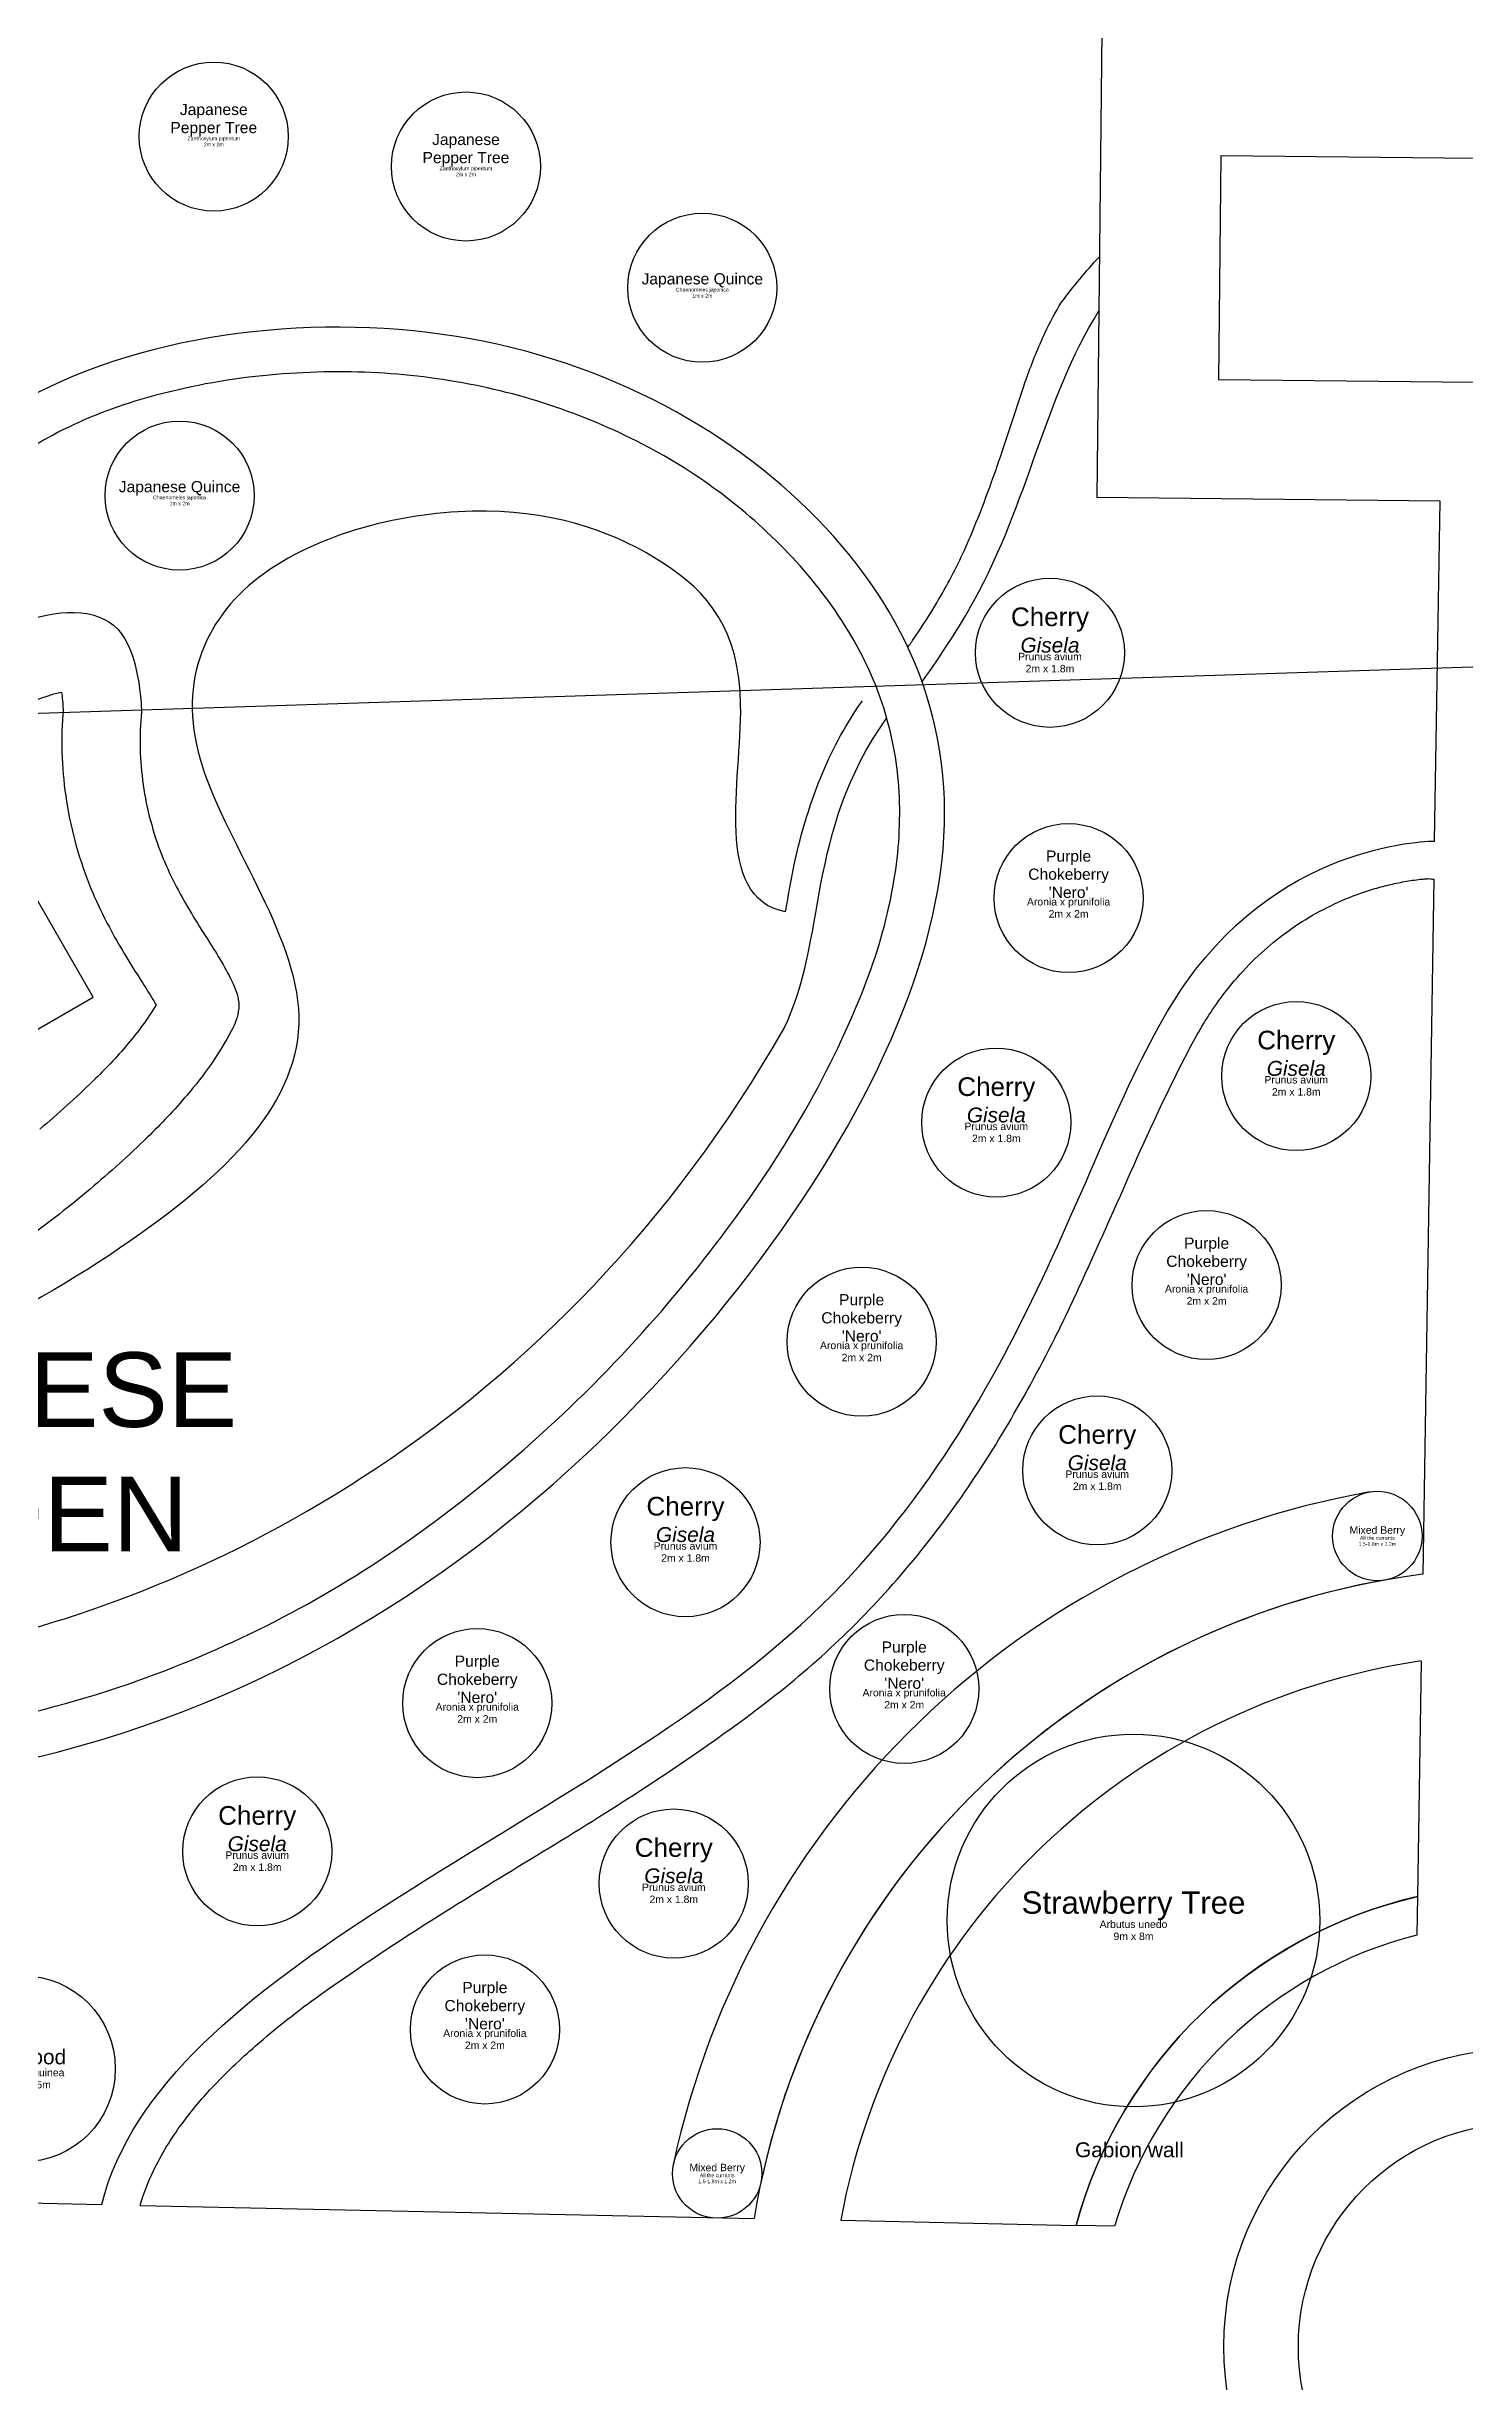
# Model space of a CAD drawing. Header units: metres. Extents: x 59 to 170, y -3 to 145.
# Drawn here: x 97.09 to 116.11, y 67.54 to 98.86 of the extents above; entities that cross this region are included whole.
import ezdxf

# ---------------------------------------------------------------- set-up
doc = ezdxf.new("R2010")
doc.units = ezdxf.units.M
for name, color, linetype, lineweight, true_color in [('Areas', 30, 'Continuous', 25, 0xff7f00), ('Legend', 40, 'Continuous', 25, 0xffba00), ('Plant - Shrub', 3, 'Continuous', 25, 0x00ff00), ('Plant - Tree', 3, 'Continuous', 25, 0x00ff00), ('Plant - Windbreak', 3, 'Continuous', 25, 0x00ff00), ('Plant label', 30, 'Continuous', 25, 0xff7f00), ('Structures', 216, 'Continuous', 25, 0x800080), ('Utilities', 5, 'Continuous', 25, 0x0000ff), ('Water', 136, 'Continuous', 25, 0x008080)]:
    doc.layers.add(name, color=color, linetype=linetype, lineweight=lineweight, true_color=true_color)
doc.styles.add('textstyle150', font='')
doc.styles.add('textstyle151', font='')
doc.styles.add('textstyle198', font='')
doc.styles.add('textstyle221', font='')
doc.styles.add('textstyle30', font='')
doc.styles.add('textstyle31', font='')
doc.styles.add('textstyle34', font='')
doc.styles.add('textstyle35', font='')
doc.styles.add('textstyle38', font='')
doc.styles.add('textstyle39', font='')
doc.styles.add('textstyle64', font='')
doc.styles.add('textstyle65', font='')
doc.styles.add('textstyle82', font='')
doc.styles.add('textstyle83', font='')
doc.styles.add('textstyle94', font='')
doc.styles.add('textstyle95', font='')
doc.styles.get('textstyle150').set_extended_font_data('Arial')
doc.styles.get('textstyle151').set_extended_font_data('Arial')
doc.styles.get('textstyle198').set_extended_font_data('Arial')
doc.styles.get('textstyle221').set_extended_font_data('Arial')
doc.styles.get('textstyle30').set_extended_font_data('Arial')
doc.styles.get('textstyle31').set_extended_font_data('Arial')
doc.styles.get('textstyle34').set_extended_font_data('Arial')
doc.styles.get('textstyle35').set_extended_font_data('Arial')
doc.styles.get('textstyle38').set_extended_font_data('Arial')
doc.styles.get('textstyle39').set_extended_font_data('Arial')
doc.styles.get('textstyle64').set_extended_font_data('Arial')
doc.styles.get('textstyle65').set_extended_font_data('Arial')
doc.styles.get('textstyle82').set_extended_font_data('Arial')
doc.styles.get('textstyle83').set_extended_font_data('Arial')
doc.styles.get('textstyle94').set_extended_font_data('Arial')
doc.styles.get('textstyle95').set_extended_font_data('Arial')

# ---------------------------------------------------------------- blocks, each defined once
blk = doc.blocks.new('Shrub - Cornus sericea')
at = {"layer": 'Plant - Shrub'}
blk.add_circle((0, 0), 1.25, dxfattribs=at)
at = {"layer": 'Plant - Shrub', "insert": (0, 0), "char_height": 0.2, "attachment_point": 8, "line_spacing_factor": 0.971628, "style": 'textstyle39'}
blk.add_mtext('\\c32767;Dogwood', dxfattribs=at)
at = {"layer": 'Plant label', "insert": (0, 0), "char_height": 0.1, "attachment_point": 2, "line_spacing_factor": 0.971628, "style": 'textstyle38'}
blk.add_mtext('\\c32767;Cornus sanguinea\\P2.5m x 2.5m', dxfattribs=at)
blk = doc.blocks.new('Tree - Arbutus unedo')
at = {"layer": 'Plant - Tree'}
blk.add_circle((0, 0), 2.5, dxfattribs=at)
at = {"layer": 'Plant - Tree', "insert": (0, 0), "char_height": 0.3, "attachment_point": 8, "line_spacing_factor": 0.971628, "style": 'textstyle95'}
blk.add_mtext('\\c32767;Strawberry Tree', dxfattribs=at)
at = {"layer": 'Plant label', "insert": (0, 0), "char_height": 0.1, "attachment_point": 2, "line_spacing_factor": 0.971628, "style": 'textstyle94'}
blk.add_mtext('\\c32767;Arbutus unedo\\P9m x 8m', dxfattribs=at)
blk = doc.blocks.new('Shrub - Chaenomeles japonica')
at = {"layer": 'Plant - Shrub'}
blk.add_circle((0, 0), 1, dxfattribs=at)
at = {"layer": 'Plant - Shrub', "insert": (0, 0), "char_height": 0.15, "attachment_point": 8, "line_spacing_factor": 0.971628, "style": 'textstyle35'}
blk.add_mtext('\\c32767;Japanese Quince', dxfattribs=at)
at = {"layer": 'Plant label', "insert": (0, 0), "char_height": 0.05, "attachment_point": 2, "line_spacing_factor": 0.971628, "style": 'textstyle34'}
blk.add_mtext('\\c32767;Chaenomeles japonica\\P1m x 2m', dxfattribs=at)
blk = doc.blocks.new('Tree - Prunus avium Gisela')
at = {"layer": 'Plant - Tree'}
blk.add_circle((0, 0), 1, dxfattribs=at)
at = {"layer": 'Plant - Tree', "insert": (0, 0), "char_height": 0.3, "attachment_point": 8, "line_spacing_factor": 0.971628, "style": 'textstyle151'}
blk.add_mtext('\\c32767;\\H0.25;Cherry\\P\\fArial|b0|i1|c0|p0;\\H0.2;Gisela', dxfattribs=at)
at = {"layer": 'Plant label', "insert": (0, 0), "char_height": 0.1, "attachment_point": 2, "line_spacing_factor": 0.971628, "style": 'textstyle150'}
blk.add_mtext('\\c32767;Prunus avium\\P2m x 1.8m', dxfattribs=at)
blk = doc.blocks.new('Shrub - Zanthoxylum piperitum')
at = {"layer": 'Plant - Shrub'}
blk.add_circle((0, 0), 1, dxfattribs=at)
at = {"layer": 'Plant - Shrub', "insert": (0, 0), "char_height": 0.15, "attachment_point": 8, "line_spacing_factor": 0.971628, "style": 'textstyle83'}
blk.add_mtext('\\c32767;Japanese \\PPepper Tree', dxfattribs=at)
at = {"layer": 'Plant label', "insert": (0, 0), "char_height": 0.05, "attachment_point": 2, "line_spacing_factor": 0.971628, "style": 'textstyle82'}
blk.add_mtext('\\c32767;Zanthoxylum piperitum\\P2m x 2m', dxfattribs=at)
blk = doc.blocks.new('Shrub - Mixed berry')
at = {"layer": 'Plant - Shrub'}
blk.add_circle((0.001, 0), 0.6, dxfattribs=at)
at = {"layer": 'Plant - Shrub', "insert": (0.001, 0), "char_height": 0.1, "attachment_point": 8, "line_spacing_factor": 0.971628, "style": 'textstyle65'}
blk.add_mtext('\\c32767;Mixed Berry', dxfattribs=at)
at = {"layer": 'Plant label', "insert": (0.001, 0), "char_height": 0.05, "attachment_point": 2, "line_spacing_factor": 0.971628, "style": 'textstyle64'}
blk.add_mtext('\\c32767;All the currants\\P1.5-1.8m x 1.2m', dxfattribs=at)
blk = doc.blocks.new("Shrub - Aronia x prunifolia 'Nero'")
at = {"layer": 'Plant - Shrub'}
blk.add_circle((0, 0), 1, dxfattribs=at)
at = {"layer": 'Plant - Shrub', "insert": (0, 0), "char_height": 0.15, "attachment_point": 8, "line_spacing_factor": 0.971628, "style": 'textstyle31'}
blk.add_mtext("\\c32767;Purple\\PChokeberry\\P'Nero'", dxfattribs=at)
at = {"layer": 'Plant label', "insert": (0, 0), "char_height": 0.1, "attachment_point": 2, "line_spacing_factor": 0.971628, "style": 'textstyle30'}
blk.add_mtext('\\c32767;Aronia x prunifolia\\P2m x 2m', dxfattribs=at)

msp = doc.modelspace()

# ---------------------------------------------------------------- linework, layer by layer
at = {"layer": 'Areas'}
for p, q in [((111.249, 99.063), (111.183, 92.81)), ((115.79, 92.762), (111.183, 92.81)), ((115.716, 88.2), (115.79, 92.762)), ((115.707, 87.691), (115.556, 78.363)), ((115.537, 77.2), (115.485, 74.041)), ((85.469, 70.171), (97.831, 69.908)), ((98.345, 69.897), (106.583, 69.721)), ((107.746, 69.697), (110.905, 69.629))]:
    msp.add_line(p, q, dxfattribs=at)
at = {"layer": 'Areas', "flags": 128}
for points in [[(96.224, 76.364, 0.038801), (98.441, 76.983, 0.066529), (101.959, 78.826, 0.059571), (105.274, 81.819, 0.023252), (106.401, 83.239, 0.026096), (107.268, 84.586, 0.038064), (108.089, 86.311, 0.049969), (108.461, 87.667, 0.055446), (108.53, 88.861, 0.060266), (108.343, 89.923, 0.057698), (107.92, 90.897, 0.051256), (107.2, 91.891, 0.086012), (105.239, 93.444, 0.079887), (102.673, 94.347, 0.038213), (101.267, 94.492, 0.037002), (99.803, 94.422, 0.043127), (98.274, 94.1, 0.051751), (97.106, 93.61, 0.051222), (96.215, 92.996, 0.052526)], [(96.49, 89.876, -0.047753), (97.123, 90.155, -0.0272), (97.288, 90.2, -0.032376), (97.311, 89.97, 0.055724), (97.346, 88.808, 0.058928), (97.661, 87.623, 0.023971), (97.867, 87.167, 0.017368), (98.139, 86.679, 0.007368), (98.36, 86.325, -0.00731), (98.516, 86.075, -0.007236), (98.559, 86.001, -0.040497), (98.177, 85.474, -0.022761), (97.712, 84.98, -0.01783), (97, 84.335, -0.019314)], [(98.362, 89.936, 0.058811), (98.386, 88.956, 0.058928), (98.637, 88.01, 0.023971), (98.802, 87.646, 0.017368), (99.038, 87.222, 0.007368), (99.243, 86.893, -0.00731), (99.415, 86.617, -0.021177), (99.577, 86.32, -0.031948), (99.635, 86.182, -0.053617), (99.668, 86.036, -0.059965), (99.668, 85.952, -0.094589), (99.573, 85.657, -0.05202), (98.974, 84.791, -0.022761), (98.444, 84.227, -0.01783), (97.676, 83.532, -0.019314), (96.835, 82.877, -0.025038)], [(98.345, 69.897, -0.043238), (98.523, 70.359, -0.045479), (98.907, 70.993, -0.030304), (99.309, 71.474, -0.024175), (99.894, 72.037, -0.024744), (100.763, 72.722, -0.01474), (102.351, 73.783, -0.003996), (103.665, 74.592, 0.006994), (104.992, 75.42, 0.01667), (106.548, 76.495, 0.024926), (107.546, 77.316, 0.027489), (108.446, 78.23, 0.025895), (109.288, 79.29, 0.020876), (109.942, 80.295, 0.017588), (110.618, 81.53, 0.009249), (110.938, 82.197, 0.00368), (111.682, 83.857, -0.015488), (112.416, 85.397, -0.034176), (112.788, 86.013, -0.053326), (113.388, 86.698, -0.056003), (114.078, 87.205, -0.02848), (114.471, 87.402, -0.028452), (114.885, 87.554, -0.014517), (115.1, 87.612, -0.01492), (115.31, 87.656, -0.008113), (115.42, 87.674, -0.008573), (115.523, 87.687, -0.004892), (115.577, 87.692, -0.005269), (115.626, 87.696, -0.000596), (115.631, 87.696, 0.037549), (115.707, 87.691)]]:
    msp.add_lwpolyline(points, format="xyb", dxfattribs=at)
at = {"layer": 'Areas'}
msp.add_circle((116.887, 68.002), 4, dxfattribs=at)
for radius, start, end in [(10.447, 97.3237, 170.525), (9.297, 98.3534, 169.4953), (6.2, 103.0692, 164.7795)]:
    msp.add_arc((116.887, 68.002), radius, start, end, dxfattribs=at)
for points in [[(77.054, 101.099), (87.298, 98.337), (89.969, 89.345), (84.807, 84.428), (88.648, 74.827), (99.235, 75.606), (106.293, 81.263), (109.953, 87.892), (108.212, 92.57), (103.083, 95.574), (96.134, 94.757), (93.29, 90.214), (95.117, 87.06), (95.117, 87.06), (95.117, 87.06)], [(97.831, 69.908), (98.615, 73.088), (109.598, 76.639), (111.744, 88.247), (115.716, 88.2), (115.716, 88.2)]]:
    msp.add_open_spline(points, degree=3, dxfattribs=at)
msp.add_open_spline([(94.896, 90.293), (94.988, 90.325), (95.601, 90.559), (96.818, 91.329), (98.346, 91.329), (98.362, 89.936), (98.362, 89.936)], degree=3, knots=[2.820742, 2.820742, 2.820742, 2.820742, 3, 4, 5, 6, 6, 6, 6], dxfattribs=at)
at = {"layer": 'Plant - Windbreak'}
for radius in [11.647, 10.447]:
    msp.add_arc((116.887, 68.002), radius, 100.1157, 167.8613, dxfattribs=at)
at = {"layer": 'Structures', "flags": 128}
msp.add_lwpolyline([(94.988, 84.532), (97.716, 86.107), (96.666, 87.926), (93.938, 86.351)], close=True, dxfattribs=at)
msp.add_lwpolyline([(115.477, 73.524, 0.264197), (111.422, 69.618), (110.905, 69.629, -0.275964), (115.485, 74.041)], format="xyb", close=True, dxfattribs=at)
at = {"layer": 'Utilities'}
msp.add_line((170.273, 92.29), (59.331, 88.688), dxfattribs=at)
at = {"layer": 'Water', "flags": 128}
msp.add_lwpolyline([(112.816, 94.393), (121.816, 94.299), (121.847, 97.299), (112.848, 97.393)], close=True, dxfattribs=at)
for points in [[(108.645, 90.798, 0.001512), (108.73, 90.921, 0.025729), (109.161, 91.617, 0.027307), (109.505, 92.332, 0.018918), (109.916, 93.438, -0.000771), (110.202, 94.303, -0.006127), (110.243, 94.42, -0.021682), (110.489, 95.021, -0.032516), (110.71, 95.428, -0.032125), (111.217, 96.037)], [(107.007, 87.249, 0.001592), (107.023, 87.345, -0.010309), (107.128, 87.905, -0.046968), (107.505, 89.12, -0.055578), (108.038, 90.083)]]:
    msp.add_lwpolyline(points, format="xyb", dxfattribs=at)
at = {"layer": 'Water'}
msp.add_circle((116.887, 68.002), 3, dxfattribs=at)
msp.add_open_spline([(108.834, 90.333), (109.114, 90.722), (110.243, 92.465), (110.465, 94.108), (111.209, 95.312)], degree=3, knots=[0.765881, 0.765881, 0.765881, 0.765881, 1, 1.936971, 1.936971, 1.936971, 1.936971], dxfattribs=at)
for points in [[(107.007, 87.249), (106.023, 87.442), (106.813, 90.56), (105.541, 92.025), (103.201, 92.911), (99.609, 92.092), (98.461, 89.497), (101.443, 85.707), (98.611, 82.761), (92.524, 79.668), (92.673, 86.154), (89.58, 87.352), (87.135, 83.709), (89.081, 78.57), (94.37, 75.776), (103.945, 80.355), (106.983, 85.683)], [(106.983, 85.683), (107.571, 86.872), (107.264, 88.299), (108.364, 89.852)]]:
    msp.add_open_spline(points, degree=3, dxfattribs=at)

# ---------------------------------------------------------------- block references
at = {"layer": 'Areas'}
for name, p in [('Tree - Prunus avium Gisela', (110.554, 90.726)), ('Tree - Prunus avium Gisela', (109.834, 84.423)), ('Tree - Prunus avium Gisela', (105.663, 78.794)), ('Tree - Arbutus unedo', (111.675, 73.719)), ('Tree - Prunus avium Gisela', (99.916, 74.646))]:
    msp.add_blockref(name, p, dxfattribs=at)
at = {"layer": 'Plant - Shrub'}
for name, p in [('Shrub - Zanthoxylum piperitum', (99.333, 97.652)), ('Shrub - Zanthoxylum piperitum', (102.717, 97.25)), ('Shrub - Chaenomeles japonica', (105.889, 95.623)), ('Shrub - Chaenomeles japonica', (98.874, 92.835)), ("Shrub - Aronia x prunifolia 'Nero'", (110.804, 87.436)), ("Shrub - Aronia x prunifolia 'Nero'", (112.656, 82.243)), ("Shrub - Aronia x prunifolia 'Nero'", (108.027, 81.484)), ("Shrub - Aronia x prunifolia 'Nero'", (108.598, 76.825)), ("Shrub - Aronia x prunifolia 'Nero'", (102.869, 76.635)), ('Shrub - Cornus sericea', (96.762, 71.729)), ("Shrub - Aronia x prunifolia 'Nero'", (102.971, 72.257))]:
    msp.add_blockref(name, p, dxfattribs=at)
at = {"layer": 'Plant - Tree'}
for p in [(113.859, 85.048), (111.188, 79.757), (105.506, 74.215)]:
    msp.add_blockref('Tree - Prunus avium Gisela', p, dxfattribs=at)
at = {"layer": 'Plant - Windbreak'}
for p in [(114.946, 78.877), (106.087, 70.325)]:
    msp.add_blockref('Shrub - Mixed berry', p, dxfattribs=at)

# ---------------------------------------------------------------- texts
at = {"layer": 'Legend', "insert": (96, 80), "char_height": 1, "attachment_point": 5, "style": 'textstyle221'}
msp.add_mtext('JAPANESE\\PGARDEN', dxfattribs=at)
at = {"layer": 'Structures', "color": 30, "true_color": 0xff7f00, "insert": (111.62, 70.641), "char_height": 0.2, "attachment_point": 5, "style": 'textstyle198'}
msp.add_mtext('Gabion wall', dxfattribs=at)

doc.saveas('drawing.dxf')
